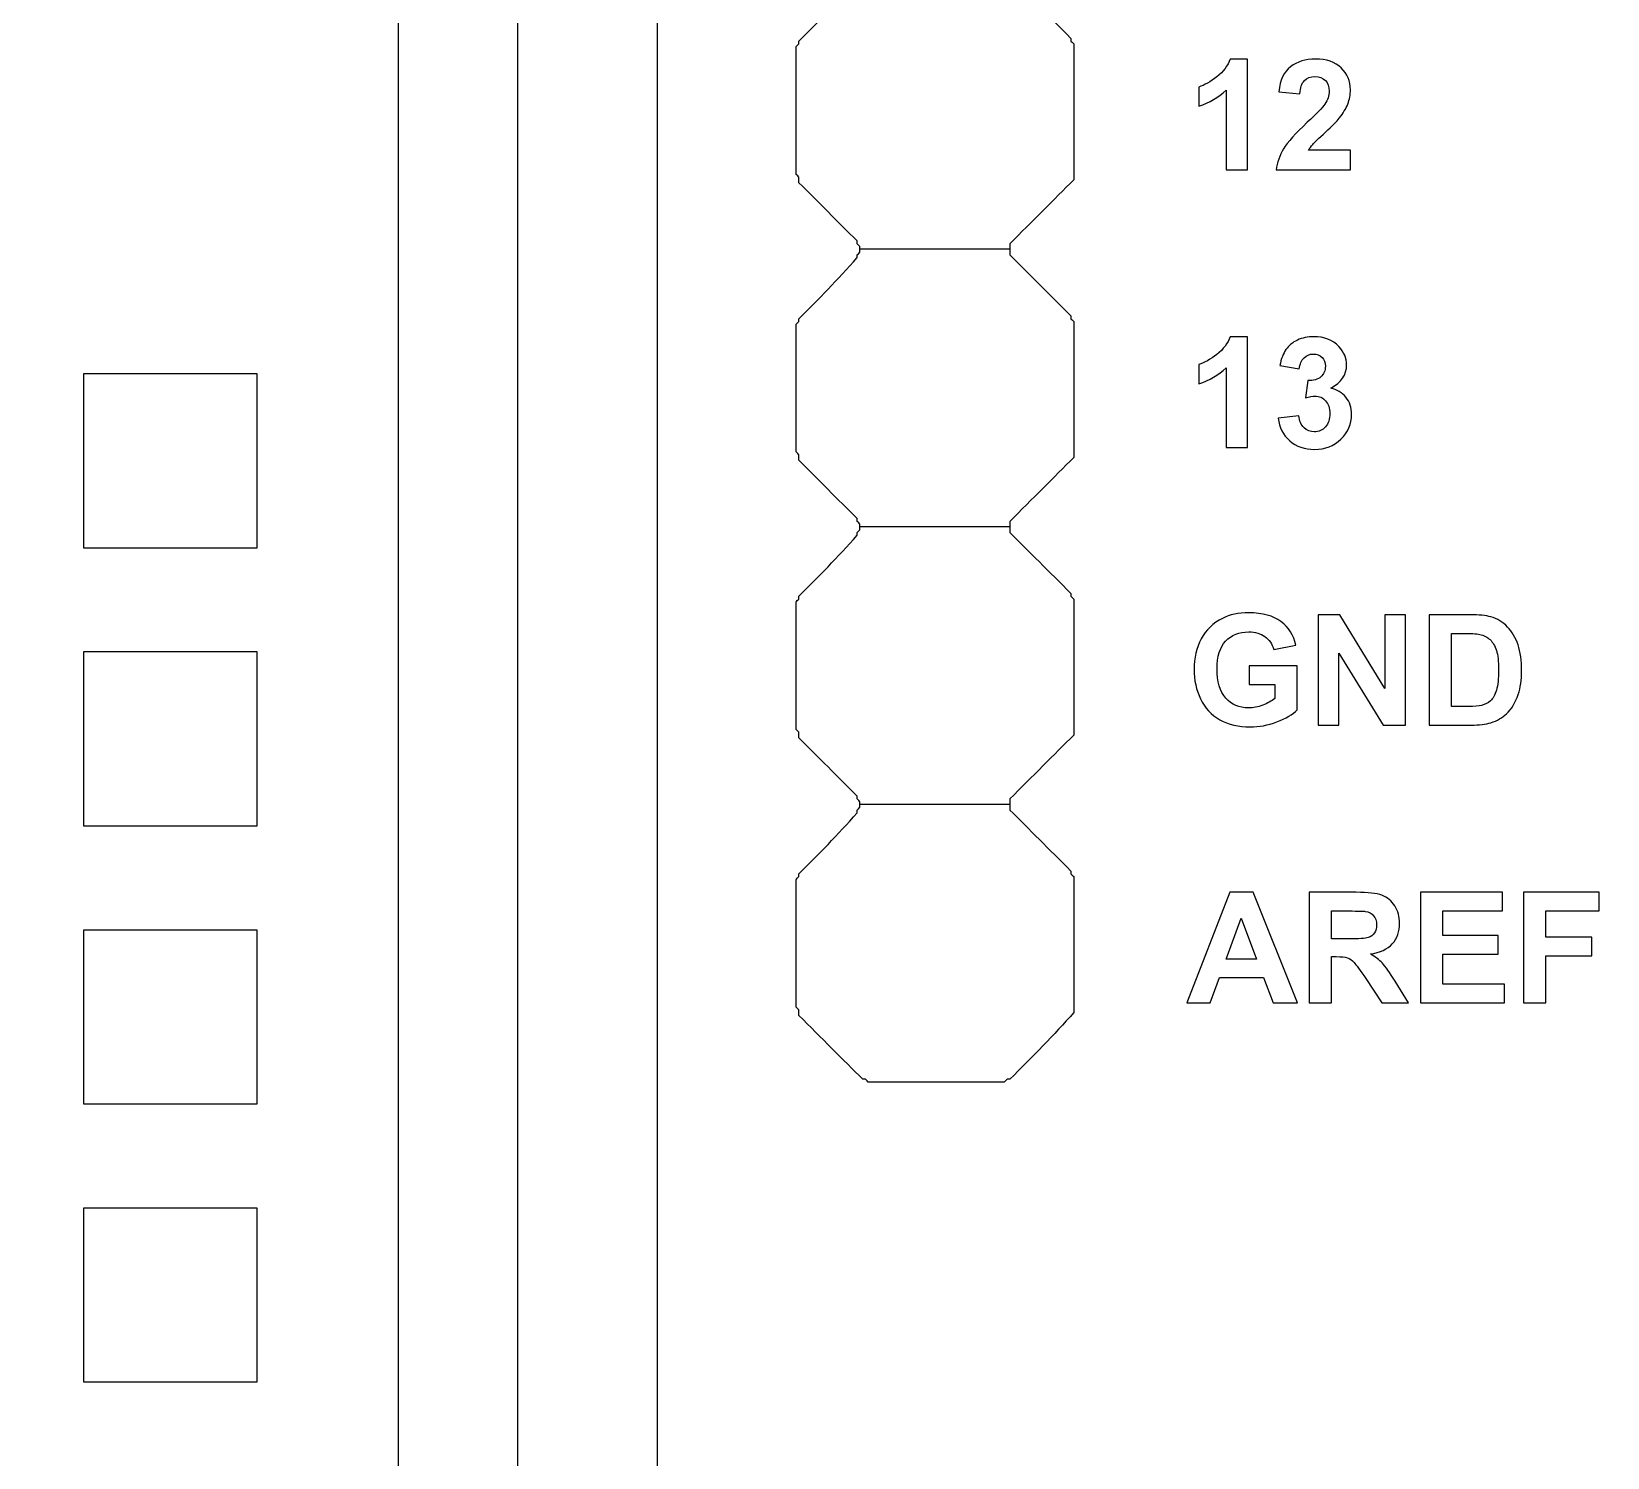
# Model space of a CAD drawing. Extents: x -1020 to 856, y -646 to 1108.
# Drawn here: x 389.91 to 404.3, y 700.93 to 713.96 of the extents above; entities that cross this region are included whole.
import ezdxf

# ---------------------------------------------------------------- set-up
doc = ezdxf.new("R2010")
doc.units = 0
doc.header["$MEASUREMENT"] = 0
doc.layers.add('LAYER_1', color=7, linetype='CONTINUOUS')

msp = doc.modelspace()

# ---------------------------------------------------------------- linework, layer by layer
at = {"layer": 'LAYER_1', "color": 250}
for points, knots in [([(581.5, 670), (581.5, 670), (581.5, 793), (581.5, 793), (581.5, 793), (581.5, 795.761), (579.261, 798), (576.5, 798), (576.5, 798), (576.5, 798), (333.5, 798), (333.5, 798), (333.5, 798), (330.739, 798), (328.5, 795.761), (328.5, 793), (328.5, 793), (328.5, 793), (328.5, 670), (328.5, 670), (328.5, 670), (328.5, 667.239), (330.739, 665), (333.5, 665), (333.5, 665), (333.5, 665), (576.5, 665), (576.5, 665), (576.5, 665), (579.261, 665), (581.5, 667.239), (581.5, 670)], [0, 0, 0, 0, 0.125, 0.125, 0.125, 0.125, 0.25, 0.25, 0.25, 0.25, 0.375, 0.375, 0.375, 0.375, 0.5, 0.5, 0.5, 0.5, 0.625, 0.625, 0.625, 0.625, 0.75, 0.75, 0.75, 0.75, 0.875, 0.875, 0.875, 0.875, 1, 1, 1, 1]), ([(385.4614, 762.11), (385.4614, 762.11), (394.3514, 762.11), (394.3514, 762.11), (394.3514, 762.11), (394.3514, 762.11), (394.3514, 678.29), (394.3514, 678.29), (394.3514, 678.29), (394.3514, 678.29), (385.4614, 678.29), (385.4614, 678.29), (385.4614, 678.29), (385.4614, 678.29), (385.4614, 762.11), (385.4614, 762.11)], [0, 0, 0, 0, 0.25, 0.25, 0.25, 0.25, 0.5, 0.5, 0.5, 0.5, 0.75, 0.75, 0.75, 0.75, 1, 1, 1, 1]), ([(397.4759, 711.9682), (397.4759, 711.9682), (397.4759, 711.9682), (397.4759, 711.9936), (397.4759, 711.9936), (397.4759, 711.9936), (397.4759, 711.9936), (397.4506, 712.0189), (397.4506, 712.0189), (397.4506, 712.0189), (397.4506, 712.0189), (397.4506, 712.0443), (397.4506, 712.0443), (397.2731, 712.2218), (397.0956, 712.3993), (396.9181, 712.5768), (396.9181, 712.5768), (396.9181, 712.5768), (396.9181, 712.6022), (396.9181, 712.6275), (396.9181, 712.6275), (396.9181, 712.6275), (396.9181, 712.6275), (396.8927, 712.6529), (396.8927, 712.6529), (396.8927, 713.0332), (396.8927, 713.4136), (396.8927, 713.8193), (396.8927, 713.8193), (396.8927, 713.8193), (396.8927, 713.8193), (396.9181, 713.8447), (396.9181, 713.8447), (396.9181, 713.8447), (396.9181, 713.8447), (396.9181, 713.87), (396.9181, 713.87), (397.0956, 714.0475), (397.2731, 714.225), (397.4506, 714.4279), (397.4506, 714.4279), (397.4506, 714.4279), (397.4506, 714.4279), (397.4506, 714.4532), (397.4506, 714.4532), (397.4506, 714.4532), (397.4506, 714.4532), (397.4759, 714.4786), (397.4759, 714.4786), (397.4759, 714.4786), (397.4759, 714.4786), (397.4759, 714.504)], [0, 0, 0, 0, 0.0769231, 0.0769231, 0.0769231, 0.0769231, 0.1538462, 0.1538462, 0.1538462, 0.1538462, 0.2307692, 0.2307692, 0.2307692, 0.2307692, 0.3076923, 0.3076923, 0.3076923, 0.3076923, 0.3846154, 0.3846154, 0.3846154, 0.3846154, 0.4615385, 0.4615385, 0.4615385, 0.4615385, 0.5384615, 0.5384615, 0.5384615, 0.5384615, 0.6153846, 0.6153846, 0.6153846, 0.6153846, 0.6923077, 0.6923077, 0.6923077, 0.6923077, 0.7692308, 0.7692308, 0.7692308, 0.7692308, 0.8461538, 0.8461538, 0.8461538, 0.8461538, 0.9230769, 0.9230769, 0.9230769, 0.9230769, 1, 1, 1, 1]), ([(398.8452, 714.504), (398.8452, 714.504), (398.8452, 714.4786), (398.8452, 714.4532), (398.8452, 714.4532), (399.0227, 714.2757), (399.2002, 714.0982), (399.4031, 713.8954), (399.4031, 713.8954), (399.4031, 713.8954), (399.4031, 713.8954), (399.4031, 713.87), (399.4031, 713.87), (399.4031, 713.87), (399.4031, 713.87), (399.4284, 713.8447), (399.4284, 713.8447), (399.4284, 713.439), (399.4284, 713.0332), (399.4284, 712.6022), (399.4284, 712.6022), (399.2509, 712.4247), (399.0481, 712.2218), (398.8452, 712.0189), (398.8452, 712.0189), (398.8452, 712.0189), (398.8452, 711.9936), (398.8452, 711.9682)], [0, 0, 0, 0, 0.1428571, 0.1428571, 0.1428571, 0.1428571, 0.2857143, 0.2857143, 0.2857143, 0.2857143, 0.4285714, 0.4285714, 0.4285714, 0.4285714, 0.5714286, 0.5714286, 0.5714286, 0.5714286, 0.7142857, 0.7142857, 0.7142857, 0.7142857, 0.8571429, 0.8571429, 0.8571429, 0.8571429, 1, 1, 1, 1]), ([(401.0146, 712.6934), (401.0146, 712.6934), (400.8214, 712.6934), (400.8214, 712.6934), (400.8214, 712.6934), (400.8214, 712.6934), (400.8214, 713.4218), (400.8214, 713.4218), (400.8214, 713.4218), (400.7508, 713.3556), (400.6677, 713.3068), (400.5719, 713.2753), (400.5719, 713.2753), (400.5719, 713.2753), (400.5719, 713.4507), (400.5719, 713.4507), (400.5719, 713.4507), (400.6221, 713.4671), (400.677, 713.4984), (400.7362, 713.5444), (400.7362, 713.5444), (400.7954, 713.5906), (400.836, 713.6443), (400.8578, 713.7058), (400.8578, 713.7058), (400.8578, 713.7058), (401.0146, 713.7058), (401.0146, 713.7058), (401.0146, 713.7058), (401.0146, 713.7058), (401.0146, 712.6934), (401.0146, 712.6934)], [0, 0, 0, 0, 0.125, 0.125, 0.125, 0.125, 0.25, 0.25, 0.25, 0.25, 0.375, 0.375, 0.375, 0.375, 0.5, 0.5, 0.5, 0.5, 0.625, 0.625, 0.625, 0.625, 0.75, 0.75, 0.75, 0.75, 0.875, 0.875, 0.875, 0.875, 1, 1, 1, 1]), ([(401.9562, 712.8729), (401.9562, 712.8729), (401.9562, 712.6934), (401.9562, 712.6934), (401.9562, 712.6934), (401.9562, 712.6934), (401.2787, 712.6934), (401.2787, 712.6934), (401.2787, 712.6934), (401.2863, 712.7612), (401.3082, 712.8256), (401.3449, 712.8864), (401.3449, 712.8864), (401.3816, 712.9471), (401.4541, 713.0277), (401.5621, 713.1281), (401.5621, 713.1281), (401.6494, 713.2091), (401.7027, 713.2643), (401.7225, 713.2932), (401.7225, 713.2932), (401.7489, 713.3331), (401.7624, 713.3725), (401.7624, 713.4115), (401.7624, 713.4115), (401.7624, 713.4544), (401.7509, 713.4875), (401.7276, 713.5108), (401.7276, 713.5108), (401.7044, 713.5341), (401.6725, 713.5455), (401.6316, 713.5455), (401.6316, 713.5455), (401.5912, 713.5455), (401.5593, 713.5333), (401.5354, 713.5091), (401.5354, 713.5091), (401.5117, 713.4848), (401.4978, 713.4444), (401.4941, 713.388), (401.4941, 713.388), (401.4941, 713.388), (401.3015, 713.4073), (401.3015, 713.4073), (401.3015, 713.4073), (401.3131, 713.5136), (401.3489, 713.5899), (401.4095, 713.6363), (401.4095, 713.6363), (401.4701, 713.6826), (401.5457, 713.7058), (401.6365, 713.7058), (401.6365, 713.7058), (401.736, 713.7058), (401.8142, 713.6789), (401.8711, 713.6254), (401.8711, 713.6254), (401.9279, 713.5716), (401.9562, 713.5049), (401.9562, 713.4251), (401.9562, 713.4251), (401.9562, 713.3798), (401.9481, 713.3366), (401.9319, 713.2955), (401.9319, 713.2955), (401.9157, 713.2545), (401.8898, 713.2115), (401.8546, 713.1667), (401.8546, 713.1667), (401.8311, 713.1368), (401.7889, 713.0939), (401.7281, 713.038), (401.7281, 713.038), (401.667, 712.9821), (401.6283, 712.9448), (401.6121, 712.9265), (401.6121, 712.9265), (401.5959, 712.9082), (401.5825, 712.8904), (401.5725, 712.8729), (401.5725, 712.8729), (401.5725, 712.8729), (401.9562, 712.8729), (401.9562, 712.8729)], [0, 0, 0, 0, 0.047619, 0.047619, 0.047619, 0.047619, 0.0952381, 0.0952381, 0.0952381, 0.0952381, 0.1428571, 0.1428571, 0.1428571, 0.1428571, 0.1904762, 0.1904762, 0.1904762, 0.1904762, 0.2380952, 0.2380952, 0.2380952, 0.2380952, 0.2857143, 0.2857143, 0.2857143, 0.2857143, 0.3333333, 0.3333333, 0.3333333, 0.3333333, 0.3809524, 0.3809524, 0.3809524, 0.3809524, 0.4285714, 0.4285714, 0.4285714, 0.4285714, 0.4761905, 0.4761905, 0.4761905, 0.4761905, 0.5238095, 0.5238095, 0.5238095, 0.5238095, 0.5714286, 0.5714286, 0.5714286, 0.5714286, 0.6190476, 0.6190476, 0.6190476, 0.6190476, 0.6666667, 0.6666667, 0.6666667, 0.6666667, 0.7142857, 0.7142857, 0.7142857, 0.7142857, 0.7619048, 0.7619048, 0.7619048, 0.7619048, 0.8095238, 0.8095238, 0.8095238, 0.8095238, 0.8571429, 0.8571429, 0.8571429, 0.8571429, 0.9047619, 0.9047619, 0.9047619, 0.9047619, 0.952381, 0.952381, 0.952381, 0.952381, 1, 1, 1, 1]), ([(397.4759, 709.4325), (397.4759, 709.4325), (397.4759, 709.4325), (397.4759, 709.4579), (397.4759, 709.4579), (397.4759, 709.4579), (397.4759, 709.4579), (397.4506, 709.4832), (397.4506, 709.4832), (397.4506, 709.4832), (397.4506, 709.4832), (397.4506, 709.5086), (397.4506, 709.5086), (397.2731, 709.6861), (397.0956, 709.8636), (396.9181, 710.0411), (396.9181, 710.0411), (396.9181, 710.0411), (396.9181, 710.0664), (396.9181, 710.0918), (396.9181, 710.0918), (396.9181, 710.0918), (396.9181, 710.0918), (396.8927, 710.1172), (396.8927, 710.1172), (396.8927, 710.4975), (396.8927, 710.8779), (396.8927, 711.2836), (396.8927, 711.2836), (396.8927, 711.2836), (396.8927, 711.2836), (396.9181, 711.3089), (396.9181, 711.3089), (396.9181, 711.3089), (396.9181, 711.3089), (396.9181, 711.3343), (396.9181, 711.3343), (397.0956, 711.5118), (397.2731, 711.6893), (397.4506, 711.8922), (397.4506, 711.8922), (397.4506, 711.8922), (397.4506, 711.8922), (397.4506, 711.9175), (397.4506, 711.9175), (397.4506, 711.9175), (397.4506, 711.9175), (397.4759, 711.9429), (397.4759, 711.9429), (397.4759, 711.9429), (397.4759, 711.9429), (397.4759, 711.9682)], [0, 0, 0, 0, 0.0769231, 0.0769231, 0.0769231, 0.0769231, 0.1538462, 0.1538462, 0.1538462, 0.1538462, 0.2307692, 0.2307692, 0.2307692, 0.2307692, 0.3076923, 0.3076923, 0.3076923, 0.3076923, 0.3846154, 0.3846154, 0.3846154, 0.3846154, 0.4615385, 0.4615385, 0.4615385, 0.4615385, 0.5384615, 0.5384615, 0.5384615, 0.5384615, 0.6153846, 0.6153846, 0.6153846, 0.6153846, 0.6923077, 0.6923077, 0.6923077, 0.6923077, 0.7692308, 0.7692308, 0.7692308, 0.7692308, 0.8461538, 0.8461538, 0.8461538, 0.8461538, 0.9230769, 0.9230769, 0.9230769, 0.9230769, 1, 1, 1, 1]), ([(398.8452, 711.9682), (398.8452, 711.9682), (398.8452, 711.9429), (398.8452, 711.9175), (398.8452, 711.9175), (399.0227, 711.74), (399.2002, 711.5625), (399.4031, 711.3597), (399.4031, 711.3597), (399.4031, 711.3597), (399.4031, 711.3597), (399.4031, 711.3343), (399.4031, 711.3343), (399.4031, 711.3343), (399.4031, 711.3343), (399.4284, 711.3089), (399.4284, 711.3089), (399.4284, 710.9032), (399.4284, 710.4975), (399.4284, 710.0664), (399.4284, 710.0664), (399.2509, 709.8889), (399.0481, 709.6861), (398.8452, 709.4832), (398.8452, 709.4832), (398.8452, 709.4832), (398.8452, 709.4579), (398.8452, 709.4325)], [0, 0, 0, 0, 0.1428571, 0.1428571, 0.1428571, 0.1428571, 0.2857143, 0.2857143, 0.2857143, 0.2857143, 0.4285714, 0.4285714, 0.4285714, 0.4285714, 0.5714286, 0.5714286, 0.5714286, 0.5714286, 0.7142857, 0.7142857, 0.7142857, 0.7142857, 0.8571429, 0.8571429, 0.8571429, 0.8571429, 1, 1, 1, 1]), ([(401.0146, 710.1577), (401.0146, 710.1577), (400.8214, 710.1577), (400.8214, 710.1577), (400.8214, 710.1577), (400.8214, 710.1577), (400.8214, 710.8861), (400.8214, 710.8861), (400.8214, 710.8861), (400.7508, 710.8199), (400.6677, 710.7711), (400.5719, 710.7396), (400.5719, 710.7396), (400.5719, 710.7396), (400.5719, 710.915), (400.5719, 710.915), (400.5719, 710.915), (400.6221, 710.9314), (400.677, 710.9627), (400.7362, 711.0087), (400.7362, 711.0087), (400.7954, 711.0549), (400.836, 711.1086), (400.8578, 711.1701), (400.8578, 711.1701), (400.8578, 711.1701), (401.0146, 711.1701), (401.0146, 711.1701), (401.0146, 711.1701), (401.0146, 711.1701), (401.0146, 710.1577), (401.0146, 710.1577)], [0, 0, 0, 0, 0.125, 0.125, 0.125, 0.125, 0.25, 0.25, 0.25, 0.25, 0.375, 0.375, 0.375, 0.375, 0.5, 0.5, 0.5, 0.5, 0.625, 0.625, 0.625, 0.625, 0.75, 0.75, 0.75, 0.75, 0.875, 0.875, 0.875, 0.875, 1, 1, 1, 1]), ([(401.2969, 710.4253), (401.2969, 710.4253), (401.4837, 710.4478), (401.4837, 710.4478), (401.4837, 710.4478), (401.4898, 710.4002), (401.5057, 710.3638), (401.5321, 710.3387), (401.5321, 710.3387), (401.5581, 710.3134), (401.5898, 710.3007), (401.6269, 710.3007), (401.6269, 710.3007), (401.6668, 710.3007), (401.7004, 710.3159), (401.7276, 710.3462), (401.7276, 710.3462), (401.7549, 710.3765), (401.7685, 710.4171), (401.7685, 710.4685), (401.7685, 710.4685), (401.7685, 710.5171), (401.7556, 710.5556), (401.7293, 710.584), (401.7293, 710.584), (401.7032, 710.6126), (401.6712, 710.6268), (401.6337, 710.6268), (401.6337, 710.6268), (401.609, 710.6268), (401.5795, 710.622), (401.545, 710.6124), (401.545, 710.6124), (401.545, 710.6124), (401.5663, 710.7697), (401.5663, 710.7697), (401.5663, 710.7697), (401.6187, 710.7685), (401.6586, 710.7798), (401.6861, 710.8037), (401.6861, 710.8037), (401.7135, 710.8279), (401.7274, 710.8598), (401.7274, 710.8998), (401.7274, 710.8998), (401.7274, 710.9338), (401.7173, 710.9607), (401.6971, 710.9809), (401.6971, 710.9809), (401.6769, 711.0011), (401.6499, 711.0113), (401.6166, 711.0113), (401.6166, 711.0113), (401.5835, 711.0113), (401.5553, 710.9997), (401.5321, 710.9767), (401.5321, 710.9767), (401.5086, 710.954), (401.4943, 710.9204), (401.4893, 710.8765), (401.4893, 710.8765), (401.4893, 710.8765), (401.3111, 710.9065), (401.3111, 710.9065), (401.3111, 710.9065), (401.3236, 710.9676), (401.3422, 711.0164), (401.3673, 711.0528), (401.3673, 711.0528), (401.3922, 711.0892), (401.4271, 711.1178), (401.4717, 711.1387), (401.4717, 711.1387), (401.5166, 711.1596), (401.5666, 711.1701), (401.622, 711.1701), (401.622, 711.1701), (401.7171, 711.1701), (401.7931, 711.1399), (401.8504, 711.0793), (401.8504, 711.0793), (401.8975, 711.0298), (401.9213, 710.9739), (401.9213, 710.9114), (401.9213, 710.9114), (401.9213, 710.823), (401.8729, 710.7523), (401.7762, 710.6997), (401.7762, 710.6997), (401.834, 710.6873), (401.88, 710.6596), (401.9147, 710.6164), (401.9147, 710.6164), (401.9492, 710.5735), (401.9666, 710.5213), (401.9666, 710.4603), (401.9666, 710.4603), (401.9666, 710.3718), (401.9342, 710.2965), (401.8697, 710.234), (401.8697, 710.234), (401.8051, 710.1718), (401.7245, 710.1406), (401.6283, 710.1406), (401.6283, 710.1406), (401.537, 710.1406), (401.4614, 710.1668), (401.4013, 710.2192), (401.4013, 710.2192), (401.3413, 710.2718), (401.3065, 710.3403), (401.2969, 710.4253)], [0, 0, 0, 0, 0.0357143, 0.0357143, 0.0357143, 0.0357143, 0.0714286, 0.0714286, 0.0714286, 0.0714286, 0.1071429, 0.1071429, 0.1071429, 0.1071429, 0.1428571, 0.1428571, 0.1428571, 0.1428571, 0.1785714, 0.1785714, 0.1785714, 0.1785714, 0.2142857, 0.2142857, 0.2142857, 0.2142857, 0.25, 0.25, 0.25, 0.25, 0.2857143, 0.2857143, 0.2857143, 0.2857143, 0.3214286, 0.3214286, 0.3214286, 0.3214286, 0.3571429, 0.3571429, 0.3571429, 0.3571429, 0.3928571, 0.3928571, 0.3928571, 0.3928571, 0.4285714, 0.4285714, 0.4285714, 0.4285714, 0.4642857, 0.4642857, 0.4642857, 0.4642857, 0.5, 0.5, 0.5, 0.5, 0.5357143, 0.5357143, 0.5357143, 0.5357143, 0.5714286, 0.5714286, 0.5714286, 0.5714286, 0.6071429, 0.6071429, 0.6071429, 0.6071429, 0.6428571, 0.6428571, 0.6428571, 0.6428571, 0.6785714, 0.6785714, 0.6785714, 0.6785714, 0.7142857, 0.7142857, 0.7142857, 0.7142857, 0.75, 0.75, 0.75, 0.75, 0.7857143, 0.7857143, 0.7857143, 0.7857143, 0.8214286, 0.8214286, 0.8214286, 0.8214286, 0.8571429, 0.8571429, 0.8571429, 0.8571429, 0.8928571, 0.8928571, 0.8928571, 0.8928571, 0.9285714, 0.9285714, 0.9285714, 0.9285714, 0.9642857, 0.9642857, 0.9642857, 0.9642857, 1, 1, 1, 1]), ([(390.3827, 710.8297), (390.3827, 710.8297), (391.9702, 710.8297), (391.9702, 710.8297), (391.9702, 710.8297), (391.9702, 710.8297), (391.9702, 709.2422), (391.9702, 709.2422), (391.9702, 709.2422), (391.9702, 709.2422), (390.3827, 709.2422), (390.3827, 709.2422), (390.3827, 709.2422), (390.3827, 709.2422), (390.3827, 710.8297), (390.3827, 710.8297)], [0, 0, 0, 0, 0.25, 0.25, 0.25, 0.25, 0.5, 0.5, 0.5, 0.5, 0.75, 0.75, 0.75, 0.75, 1, 1, 1, 1]), ([(397.4759, 706.8968), (397.4759, 706.8968), (397.4759, 706.8968), (397.4759, 706.9221), (397.4759, 706.9221), (397.4759, 706.9221), (397.4759, 706.9221), (397.4506, 706.9475), (397.4506, 706.9475), (397.4506, 706.9475), (397.4506, 706.9475), (397.4506, 706.9728), (397.4506, 706.9728), (397.2731, 707.1504), (397.0956, 707.3279), (396.9181, 707.5054), (396.9181, 707.5054), (396.9181, 707.5054), (396.9181, 707.5307), (396.9181, 707.5561), (396.9181, 707.5561), (396.9181, 707.5561), (396.9181, 707.5561), (396.8927, 707.5814), (396.8927, 707.5814), (396.8927, 707.9618), (396.8927, 708.3421), (396.8927, 708.7479), (396.8927, 708.7479), (396.8927, 708.7479), (396.8927, 708.7479), (396.9181, 708.7732), (396.9181, 708.7732), (396.9181, 708.7732), (396.9181, 708.7732), (396.9181, 708.7986), (396.9181, 708.7986), (397.0956, 708.9761), (397.2731, 709.1536), (397.4506, 709.3564), (397.4506, 709.3564), (397.4506, 709.3564), (397.4506, 709.3564), (397.4506, 709.3818), (397.4506, 709.3818), (397.4506, 709.3818), (397.4506, 709.3818), (397.4759, 709.4071), (397.4759, 709.4071), (397.4759, 709.4071), (397.4759, 709.4071), (397.4759, 709.4325)], [0, 0, 0, 0, 0.0769231, 0.0769231, 0.0769231, 0.0769231, 0.1538462, 0.1538462, 0.1538462, 0.1538462, 0.2307692, 0.2307692, 0.2307692, 0.2307692, 0.3076923, 0.3076923, 0.3076923, 0.3076923, 0.3846154, 0.3846154, 0.3846154, 0.3846154, 0.4615385, 0.4615385, 0.4615385, 0.4615385, 0.5384615, 0.5384615, 0.5384615, 0.5384615, 0.6153846, 0.6153846, 0.6153846, 0.6153846, 0.6923077, 0.6923077, 0.6923077, 0.6923077, 0.7692308, 0.7692308, 0.7692308, 0.7692308, 0.8461538, 0.8461538, 0.8461538, 0.8461538, 0.9230769, 0.9230769, 0.9230769, 0.9230769, 1, 1, 1, 1]), ([(398.8452, 709.4325), (398.8452, 709.4325), (398.8452, 709.4071), (398.8452, 709.3818), (398.8452, 709.3818), (399.0227, 709.2043), (399.2002, 709.0268), (399.4031, 708.8239), (399.4031, 708.8239), (399.4031, 708.8239), (399.4031, 708.8239), (399.4031, 708.7986), (399.4031, 708.7986), (399.4031, 708.7986), (399.4031, 708.7986), (399.4284, 708.7732), (399.4284, 708.7732), (399.4284, 708.3675), (399.4284, 707.9618), (399.4284, 707.5307), (399.4284, 707.5307), (399.2509, 707.3532), (399.0481, 707.1504), (398.8452, 706.9475), (398.8452, 706.9475), (398.8452, 706.9475), (398.8452, 706.9221), (398.8452, 706.8968)], [0, 0, 0, 0, 0.1428571, 0.1428571, 0.1428571, 0.1428571, 0.2857143, 0.2857143, 0.2857143, 0.2857143, 0.4285714, 0.4285714, 0.4285714, 0.4285714, 0.5714286, 0.5714286, 0.5714286, 0.5714286, 0.7142857, 0.7142857, 0.7142857, 0.7142857, 0.8571429, 0.8571429, 0.8571429, 0.8571429, 1, 1, 1, 1]), ([(401.032, 707.9926), (401.032, 707.9926), (401.032, 708.1625), (401.032, 708.1625), (401.032, 708.1625), (401.032, 708.1625), (401.4708, 708.1625), (401.4708, 708.1625), (401.4708, 708.1625), (401.4708, 708.1625), (401.4708, 707.7609), (401.4708, 707.7609), (401.4708, 707.7609), (401.428, 707.7196), (401.3663, 707.6832), (401.2853, 707.6517), (401.2853, 707.6517), (401.2043, 707.6205), (401.1224, 707.6048), (401.0395, 707.6048), (401.0395, 707.6048), (400.9341, 707.6048), (400.8421, 707.6268), (400.7637, 707.671), (400.7637, 707.671), (400.6853, 707.7154), (400.6264, 707.7785), (400.587, 707.8609), (400.587, 707.8609), (400.5475, 707.9433), (400.5277, 708.0327), (400.5277, 708.1294), (400.5277, 708.1294), (400.5277, 708.2343), (400.5499, 708.3278), (400.5937, 708.4095), (400.5937, 708.4095), (400.6379, 708.4909), (400.7022, 708.5536), (400.7872, 708.597), (400.7872, 708.597), (400.8517, 708.6306), (400.9322, 708.6472), (401.0285, 708.6472), (401.0285, 708.6472), (401.1536, 708.6472), (401.2515, 708.621), (401.3217, 708.5686), (401.3217, 708.5686), (401.3921, 708.516), (401.4374, 708.4435), (401.4576, 708.3507), (401.4576, 708.3507), (401.4576, 708.3507), (401.2554, 708.313), (401.2554, 708.313), (401.2554, 708.313), (401.2412, 708.3625), (401.2144, 708.4017), (401.1752, 708.4304), (401.1752, 708.4304), (401.136, 708.459), (401.0872, 708.4733), (401.0285, 708.4733), (401.0285, 708.4733), (400.9395, 708.4733), (400.8689, 708.4451), (400.8163, 708.3888), (400.8163, 708.3888), (400.7637, 708.3322), (400.7376, 708.2487), (400.7376, 708.1376), (400.7376, 708.1376), (400.7376, 708.0182), (400.7642, 707.9282), (400.8174, 707.8684), (400.8174, 707.8684), (400.8705, 707.8085), (400.9402, 707.7787), (401.0264, 707.7787), (401.0264, 707.7787), (401.0691, 707.7787), (401.1118, 707.7872), (401.1548, 707.8038), (401.1548, 707.8038), (401.1975, 707.8205), (401.2343, 707.8409), (401.2651, 707.8646), (401.2651, 707.8646), (401.2651, 707.8646), (401.2651, 707.9926), (401.2651, 707.9926), (401.2651, 707.9926), (401.2651, 707.9926), (401.032, 707.9926), (401.032, 707.9926)], [0, 0, 0, 0, 0.0416667, 0.0416667, 0.0416667, 0.0416667, 0.0833333, 0.0833333, 0.0833333, 0.0833333, 0.125, 0.125, 0.125, 0.125, 0.1666667, 0.1666667, 0.1666667, 0.1666667, 0.2083333, 0.2083333, 0.2083333, 0.2083333, 0.25, 0.25, 0.25, 0.25, 0.2916667, 0.2916667, 0.2916667, 0.2916667, 0.3333333, 0.3333333, 0.3333333, 0.3333333, 0.375, 0.375, 0.375, 0.375, 0.4166667, 0.4166667, 0.4166667, 0.4166667, 0.4583333, 0.4583333, 0.4583333, 0.4583333, 0.5, 0.5, 0.5, 0.5, 0.5416667, 0.5416667, 0.5416667, 0.5416667, 0.5833333, 0.5833333, 0.5833333, 0.5833333, 0.625, 0.625, 0.625, 0.625, 0.6666667, 0.6666667, 0.6666667, 0.6666667, 0.7083333, 0.7083333, 0.7083333, 0.7083333, 0.75, 0.75, 0.75, 0.75, 0.7916667, 0.7916667, 0.7916667, 0.7916667, 0.8333333, 0.8333333, 0.8333333, 0.8333333, 0.875, 0.875, 0.875, 0.875, 0.9166667, 0.9166667, 0.9166667, 0.9166667, 0.9583333, 0.9583333, 0.9583333, 0.9583333, 1, 1, 1, 1]), ([(401.6603, 707.6219), (401.6603, 707.6219), (401.6603, 708.6301), (401.6603, 708.6301), (401.6603, 708.6301), (401.6603, 708.6301), (401.8585, 708.6301), (401.8585, 708.6301), (401.8585, 708.6301), (401.8585, 708.6301), (402.2712, 707.9569), (402.2712, 707.9569), (402.2712, 707.9569), (402.2712, 707.9569), (402.2712, 708.6301), (402.2712, 708.6301), (402.2712, 708.6301), (402.2712, 708.6301), (402.4604, 708.6301), (402.4604, 708.6301), (402.4604, 708.6301), (402.4604, 708.6301), (402.4604, 707.6219), (402.4604, 707.6219), (402.4604, 707.6219), (402.4604, 707.6219), (402.2559, 707.6219), (402.2559, 707.6219), (402.2559, 707.6219), (402.2559, 707.6219), (401.8496, 708.2794), (401.8496, 708.2794), (401.8496, 708.2794), (401.8496, 708.2794), (401.8496, 707.6219), (401.8496, 707.6219), (401.8496, 707.6219), (401.8496, 707.6219), (401.6603, 707.6219), (401.6603, 707.6219)], [0, 0, 0, 0, 0.1, 0.1, 0.1, 0.1, 0.2, 0.2, 0.2, 0.2, 0.3, 0.3, 0.3, 0.3, 0.4, 0.4, 0.4, 0.4, 0.5, 0.5, 0.5, 0.5, 0.6, 0.6, 0.6, 0.6, 0.7, 0.7, 0.7, 0.7, 0.8, 0.8, 0.8, 0.8, 0.9, 0.9, 0.9, 0.9, 1, 1, 1, 1]), ([(402.675, 708.6301), (402.675, 708.6301), (403.0471, 708.6301), (403.0471, 708.6301), (403.0471, 708.6301), (403.1309, 708.6301), (403.1947, 708.6238), (403.2388, 708.6108), (403.2388, 708.6108), (403.298, 708.5935), (403.3487, 708.5625), (403.3907, 708.5179), (403.3907, 708.5179), (403.433, 708.4735), (403.4651, 708.4191), (403.4872, 708.3547), (403.4872, 708.3547), (403.5091, 708.2902), (403.52, 708.2109), (403.52, 708.1163), (403.52, 708.1163), (403.52, 708.0334), (403.5098, 707.9618), (403.4891, 707.9017), (403.4891, 707.9017), (403.464, 707.8285), (403.428, 707.7691), (403.3811, 707.7238), (403.3811, 707.7238), (403.3459, 707.6892), (403.2983, 707.6625), (403.2381, 707.6432), (403.2381, 707.6432), (403.1933, 707.629), (403.1332, 707.6219), (403.0578, 707.6219), (403.0578, 707.6219), (403.0578, 707.6219), (402.675, 707.6219), (402.675, 707.6219), (402.675, 707.6219), (402.675, 707.6219), (402.675, 708.6301), (402.675, 708.6301)], [0, 0, 0, 0, 0.0909091, 0.0909091, 0.0909091, 0.0909091, 0.1818182, 0.1818182, 0.1818182, 0.1818182, 0.2727273, 0.2727273, 0.2727273, 0.2727273, 0.3636364, 0.3636364, 0.3636364, 0.3636364, 0.4545455, 0.4545455, 0.4545455, 0.4545455, 0.5454545, 0.5454545, 0.5454545, 0.5454545, 0.6363636, 0.6363636, 0.6363636, 0.6363636, 0.7272727, 0.7272727, 0.7272727, 0.7272727, 0.8181818, 0.8181818, 0.8181818, 0.8181818, 0.9090909, 0.9090909, 0.9090909, 0.9090909, 1, 1, 1, 1]), ([(402.8785, 708.4595), (402.8785, 708.4595), (402.8785, 707.7918), (402.8785, 707.7918), (402.8785, 707.7918), (402.8785, 707.7918), (403.0304, 707.7918), (403.0304, 707.7918), (403.0304, 707.7918), (403.0872, 707.7918), (403.1282, 707.7949), (403.1537, 707.8014), (403.1537, 707.8014), (403.1865, 707.8097), (403.2139, 707.8236), (403.2358, 707.8433), (403.2358, 707.8433), (403.2576, 707.863), (403.2752, 707.8956), (403.289, 707.9407), (403.289, 707.9407), (403.3027, 707.9857), (403.3097, 708.0475), (403.3097, 708.1254), (403.3097, 708.1254), (403.3097, 708.2034), (403.3027, 708.263), (403.289, 708.3047), (403.289, 708.3047), (403.2752, 708.3465), (403.2559, 708.3792), (403.2313, 708.4024), (403.2313, 708.4024), (403.2064, 708.4259), (403.175, 708.4416), (403.137, 708.4498), (403.137, 708.4498), (403.1086, 708.4564), (403.0529, 708.4595), (402.9698, 708.4595), (402.9698, 708.4595), (402.9698, 708.4595), (402.8785, 708.4595), (402.8785, 708.4595)], [0, 0, 0, 0, 0.0909091, 0.0909091, 0.0909091, 0.0909091, 0.1818182, 0.1818182, 0.1818182, 0.1818182, 0.2727273, 0.2727273, 0.2727273, 0.2727273, 0.3636364, 0.3636364, 0.3636364, 0.3636364, 0.4545455, 0.4545455, 0.4545455, 0.4545455, 0.5454545, 0.5454545, 0.5454545, 0.5454545, 0.6363636, 0.6363636, 0.6363636, 0.6363636, 0.7272727, 0.7272727, 0.7272727, 0.7272727, 0.8181818, 0.8181818, 0.8181818, 0.8181818, 0.9090909, 0.9090909, 0.9090909, 0.9090909, 1, 1, 1, 1]), ([(390.3827, 708.2897), (390.3827, 708.2897), (391.9702, 708.2897), (391.9702, 708.2897), (391.9702, 708.2897), (391.9702, 708.2897), (391.9702, 706.7022), (391.9702, 706.7022), (391.9702, 706.7022), (391.9702, 706.7022), (390.3827, 706.7022), (390.3827, 706.7022), (390.3827, 706.7022), (390.3827, 706.7022), (390.3827, 708.2897), (390.3827, 708.2897)], [0, 0, 0, 0, 0.25, 0.25, 0.25, 0.25, 0.5, 0.5, 0.5, 0.5, 0.75, 0.75, 0.75, 0.75, 1, 1, 1, 1]), ([(398.8452, 706.8968), (398.8452, 706.8968), (398.8452, 706.8714), (398.8452, 706.8461), (398.8452, 706.8461), (399.0227, 706.6686), (399.2002, 706.4911), (399.4031, 706.2882), (399.4031, 706.2882), (399.4031, 706.2882), (399.4031, 706.2882), (399.4031, 706.2628), (399.4031, 706.2628), (399.4031, 706.2628), (399.4031, 706.2628), (399.4284, 706.2375), (399.4284, 706.2375), (399.4284, 705.8318), (399.4284, 705.4261), (399.4284, 704.995), (399.4284, 704.995), (399.2509, 704.7921), (399.0481, 704.5893), (398.8452, 704.3864), (398.8452, 704.3864), (398.8452, 704.3864), (398.8452, 704.3864), (398.8199, 704.3864), (398.8199, 704.3864), (398.8199, 704.3864), (398.8199, 704.3864), (398.7945, 704.361), (398.7945, 704.361), (398.3888, 704.361), (397.9831, 704.361), (397.552, 704.361), (397.552, 704.361), (397.552, 704.361), (397.552, 704.361), (397.5266, 704.3864), (397.5266, 704.3864), (397.5266, 704.3864), (397.5266, 704.3864), (397.5013, 704.3864), (397.5013, 704.3864), (397.3238, 704.5639), (397.1209, 704.7668), (396.9181, 704.9696), (396.9181, 704.9696), (396.9181, 704.9696), (396.9181, 704.995), (396.9181, 705.0203), (396.9181, 705.0203), (396.9181, 705.0203), (396.9181, 705.0203), (396.8927, 705.0457), (396.8927, 705.0457), (396.8927, 705.4261), (396.8927, 705.8064), (396.8927, 706.2121), (396.8927, 706.2121), (396.8927, 706.2121), (396.8927, 706.2121), (396.9181, 706.2375), (396.9181, 706.2375), (396.9181, 706.2375), (396.9181, 706.2375), (396.9181, 706.2628), (396.9181, 706.2628), (397.0956, 706.4403), (397.2731, 706.6178), (397.4506, 706.8207), (397.4506, 706.8207), (397.4506, 706.8207), (397.4506, 706.8207), (397.4506, 706.8461), (397.4506, 706.8461), (397.4506, 706.8461), (397.4506, 706.8461), (397.4759, 706.8714), (397.4759, 706.8714), (397.4759, 706.8714), (397.4759, 706.8714), (397.4759, 706.8968)], [0, 0, 0, 0, 0.047619, 0.047619, 0.047619, 0.047619, 0.0952381, 0.0952381, 0.0952381, 0.0952381, 0.1428571, 0.1428571, 0.1428571, 0.1428571, 0.1904762, 0.1904762, 0.1904762, 0.1904762, 0.2380952, 0.2380952, 0.2380952, 0.2380952, 0.2857143, 0.2857143, 0.2857143, 0.2857143, 0.3333333, 0.3333333, 0.3333333, 0.3333333, 0.3809524, 0.3809524, 0.3809524, 0.3809524, 0.4285714, 0.4285714, 0.4285714, 0.4285714, 0.4761905, 0.4761905, 0.4761905, 0.4761905, 0.5238095, 0.5238095, 0.5238095, 0.5238095, 0.5714286, 0.5714286, 0.5714286, 0.5714286, 0.6190476, 0.6190476, 0.6190476, 0.6190476, 0.6666667, 0.6666667, 0.6666667, 0.6666667, 0.7142857, 0.7142857, 0.7142857, 0.7142857, 0.7619048, 0.7619048, 0.7619048, 0.7619048, 0.8095238, 0.8095238, 0.8095238, 0.8095238, 0.8571429, 0.8571429, 0.8571429, 0.8571429, 0.9047619, 0.9047619, 0.9047619, 0.9047619, 0.952381, 0.952381, 0.952381, 0.952381, 1, 1, 1, 1]), ([(401.4722, 705.0862), (401.4722, 705.0862), (401.2505, 705.0862), (401.2505, 705.0862), (401.2505, 705.0862), (401.2505, 705.0862), (401.1625, 705.3153), (401.1625, 705.3153), (401.1625, 705.3153), (401.1625, 705.3153), (400.7594, 705.3153), (400.7594, 705.3153), (400.7594, 705.3153), (400.7594, 705.3153), (400.6763, 705.0862), (400.6763, 705.0862), (400.6763, 705.0862), (400.6763, 705.0862), (400.4604, 705.0862), (400.4604, 705.0862), (400.4604, 705.0862), (400.4604, 705.0862), (400.8531, 706.0944), (400.8531, 706.0944), (400.8531, 706.0944), (400.8531, 706.0944), (401.0684, 706.0944), (401.0684, 706.0944), (401.0684, 706.0944), (401.0684, 706.0944), (401.4722, 705.0862), (401.4722, 705.0862)], [0, 0, 0, 0, 0.125, 0.125, 0.125, 0.125, 0.25, 0.25, 0.25, 0.25, 0.375, 0.375, 0.375, 0.375, 0.5, 0.5, 0.5, 0.5, 0.625, 0.625, 0.625, 0.625, 0.75, 0.75, 0.75, 0.75, 0.875, 0.875, 0.875, 0.875, 1, 1, 1, 1]), ([(401.5806, 705.0862), (401.5806, 705.0862), (401.5806, 706.0944), (401.5806, 706.0944), (401.5806, 706.0944), (401.5806, 706.0944), (402.0092, 706.0944), (402.0092, 706.0944), (402.0092, 706.0944), (402.117, 706.0944), (402.1951, 706.0853), (402.244, 706.0672), (402.244, 706.0672), (402.2927, 706.0491), (402.332, 706.0169), (402.3613, 705.9707), (402.3613, 705.9707), (402.3907, 705.9242), (402.4052, 705.8714), (402.4052, 705.8118), (402.4052, 705.8118), (402.4052, 705.7362), (402.3829, 705.6735), (402.3385, 705.6242), (402.3385, 705.6242), (402.2942, 705.5751), (402.2275, 705.544), (402.139, 705.5313), (402.139, 705.5313), (402.1832, 705.5055), (402.2196, 705.4773), (402.2482, 705.4465), (402.2482, 705.4465), (402.2768, 705.4158), (402.3153, 705.3614), (402.3639, 705.2829), (402.3639, 705.2829), (402.3639, 705.2829), (402.4871, 705.0862), (402.4871, 705.0862), (402.4871, 705.0862), (402.4871, 705.0862), (402.2437, 705.0862), (402.2437, 705.0862), (402.2437, 705.0862), (402.2437, 705.0862), (402.0965, 705.3057), (402.0965, 705.3057), (402.0965, 705.3057), (402.0442, 705.3841), (402.0085, 705.4334), (401.9893, 705.4538), (401.9893, 705.4538), (401.97, 705.4742), (401.9496, 705.4881), (401.928, 705.4958), (401.928, 705.4958), (401.9064, 705.5033), (401.8724, 705.5071), (401.8254, 705.5071), (401.8254, 705.5071), (401.8254, 705.5071), (401.7843, 705.5071), (401.7843, 705.5071), (401.7843, 705.5071), (401.7843, 705.5071), (401.7843, 705.0862), (401.7843, 705.0862), (401.7843, 705.0862), (401.7843, 705.0862), (401.5806, 705.0862), (401.5806, 705.0862)], [0, 0, 0, 0, 0.0555556, 0.0555556, 0.0555556, 0.0555556, 0.1111111, 0.1111111, 0.1111111, 0.1111111, 0.1666667, 0.1666667, 0.1666667, 0.1666667, 0.2222222, 0.2222222, 0.2222222, 0.2222222, 0.2777778, 0.2777778, 0.2777778, 0.2777778, 0.3333333, 0.3333333, 0.3333333, 0.3333333, 0.3888889, 0.3888889, 0.3888889, 0.3888889, 0.4444444, 0.4444444, 0.4444444, 0.4444444, 0.5, 0.5, 0.5, 0.5, 0.5555556, 0.5555556, 0.5555556, 0.5555556, 0.6111111, 0.6111111, 0.6111111, 0.6111111, 0.6666667, 0.6666667, 0.6666667, 0.6666667, 0.7222222, 0.7222222, 0.7222222, 0.7222222, 0.7777778, 0.7777778, 0.7777778, 0.7777778, 0.8333333, 0.8333333, 0.8333333, 0.8333333, 0.8888889, 0.8888889, 0.8888889, 0.8888889, 0.9444444, 0.9444444, 0.9444444, 0.9444444, 1, 1, 1, 1]), ([(402.5973, 705.0862), (402.5973, 705.0862), (402.5973, 706.0944), (402.5973, 706.0944), (402.5973, 706.0944), (402.5973, 706.0944), (403.3447, 706.0944), (403.3447, 706.0944), (403.3447, 706.0944), (403.3447, 706.0944), (403.3447, 705.9238), (403.3447, 705.9238), (403.3447, 705.9238), (403.3447, 705.9238), (402.8008, 705.9238), (402.8008, 705.9238), (402.8008, 705.9238), (402.8008, 705.9238), (402.8008, 705.7003), (402.8008, 705.7003), (402.8008, 705.7003), (402.8008, 705.7003), (403.3069, 705.7003), (403.3069, 705.7003), (403.3069, 705.7003), (403.3069, 705.7003), (403.3069, 705.5306), (403.3069, 705.5306), (403.3069, 705.5306), (403.3069, 705.5306), (402.8008, 705.5306), (402.8008, 705.5306), (402.8008, 705.5306), (402.8008, 705.5306), (402.8008, 705.2561), (402.8008, 705.2561), (402.8008, 705.2561), (402.8008, 705.2561), (403.3639, 705.2561), (403.3639, 705.2561), (403.3639, 705.2561), (403.3639, 705.2561), (403.3639, 705.0862), (403.3639, 705.0862), (403.3639, 705.0862), (403.3639, 705.0862), (402.5973, 705.0862), (402.5973, 705.0862)], [0, 0, 0, 0, 0.0833333, 0.0833333, 0.0833333, 0.0833333, 0.1666667, 0.1666667, 0.1666667, 0.1666667, 0.25, 0.25, 0.25, 0.25, 0.3333333, 0.3333333, 0.3333333, 0.3333333, 0.4166667, 0.4166667, 0.4166667, 0.4166667, 0.5, 0.5, 0.5, 0.5, 0.5833333, 0.5833333, 0.5833333, 0.5833333, 0.6666667, 0.6666667, 0.6666667, 0.6666667, 0.75, 0.75, 0.75, 0.75, 0.8333333, 0.8333333, 0.8333333, 0.8333333, 0.9166667, 0.9166667, 0.9166667, 0.9166667, 1, 1, 1, 1]), ([(403.5378, 705.0862), (403.5378, 705.0862), (403.5378, 706.0944), (403.5378, 706.0944), (403.5378, 706.0944), (403.5378, 706.0944), (404.2291, 706.0944), (404.2291, 706.0944), (404.2291, 706.0944), (404.2291, 706.0944), (404.2291, 705.9238), (404.2291, 705.9238), (404.2291, 705.9238), (404.2291, 705.9238), (403.7416, 705.9238), (403.7416, 705.9238), (403.7416, 705.9238), (403.7416, 705.9238), (403.7416, 705.6853), (403.7416, 705.6853), (403.7416, 705.6853), (403.7416, 705.6853), (404.1625, 705.6853), (404.1625, 705.6853), (404.1625, 705.6853), (404.1625, 705.6853), (404.1625, 705.5146), (404.1625, 705.5146), (404.1625, 705.5146), (404.1625, 705.5146), (403.7416, 705.5146), (403.7416, 705.5146), (403.7416, 705.5146), (403.7416, 705.5146), (403.7416, 705.0862), (403.7416, 705.0862), (403.7416, 705.0862), (403.7416, 705.0862), (403.5378, 705.0862), (403.5378, 705.0862)], [0, 0, 0, 0, 0.1, 0.1, 0.1, 0.1, 0.2, 0.2, 0.2, 0.2, 0.3, 0.3, 0.3, 0.3, 0.4, 0.4, 0.4, 0.4, 0.5, 0.5, 0.5, 0.5, 0.6, 0.6, 0.6, 0.6, 0.7, 0.7, 0.7, 0.7, 0.8, 0.8, 0.8, 0.8, 0.9, 0.9, 0.9, 0.9, 1, 1, 1, 1]), ([(401.0972, 705.4851), (401.0972, 705.4851), (400.9583, 705.8592), (400.9583, 705.8592), (400.9583, 705.8592), (400.9583, 705.8592), (400.8222, 705.4851), (400.8222, 705.4851), (400.8222, 705.4851), (400.8222, 705.4851), (401.0972, 705.4851), (401.0972, 705.4851)], [0, 0, 0, 0, 0.3333333, 0.3333333, 0.3333333, 0.3333333, 0.6666667, 0.6666667, 0.6666667, 0.6666667, 1, 1, 1, 1]), ([(401.7843, 705.6681), (401.7843, 705.6681), (401.9348, 705.6681), (401.9348, 705.6681), (401.9348, 705.6681), (402.0324, 705.6681), (402.0935, 705.6721), (402.1179, 705.6804), (402.1179, 705.6804), (402.1421, 705.6886), (402.161, 705.7029), (402.1749, 705.723), (402.1749, 705.723), (402.1885, 705.7432), (402.1956, 705.7684), (402.1956, 705.7986), (402.1956, 705.7986), (402.1956, 705.8327), (402.1865, 705.8599), (402.1683, 705.8808), (402.1683, 705.8808), (402.1503, 705.9017), (402.1247, 705.9149), (402.0916, 705.9205), (402.0916, 705.9205), (402.0752, 705.9226), (402.0257, 705.9238), (401.943, 705.9238), (401.943, 705.9238), (401.943, 705.9238), (401.7843, 705.9238), (401.7843, 705.9238), (401.7843, 705.9238), (401.7843, 705.9238), (401.7843, 705.6681), (401.7843, 705.6681)], [0, 0, 0, 0, 0.1111111, 0.1111111, 0.1111111, 0.1111111, 0.2222222, 0.2222222, 0.2222222, 0.2222222, 0.3333333, 0.3333333, 0.3333333, 0.3333333, 0.4444444, 0.4444444, 0.4444444, 0.4444444, 0.5555556, 0.5555556, 0.5555556, 0.5555556, 0.6666667, 0.6666667, 0.6666667, 0.6666667, 0.7777778, 0.7777778, 0.7777778, 0.7777778, 0.8888889, 0.8888889, 0.8888889, 0.8888889, 1, 1, 1, 1]), ([(390.3827, 705.7497), (390.3827, 705.7497), (391.9702, 705.7497), (391.9702, 705.7497), (391.9702, 705.7497), (391.9702, 705.7497), (391.9702, 704.1622), (391.9702, 704.1622), (391.9702, 704.1622), (391.9702, 704.1622), (390.3827, 704.1622), (390.3827, 704.1622), (390.3827, 704.1622), (390.3827, 704.1622), (390.3827, 705.7497), (390.3827, 705.7497)], [0, 0, 0, 0, 0.25, 0.25, 0.25, 0.25, 0.5, 0.5, 0.5, 0.5, 0.75, 0.75, 0.75, 0.75, 1, 1, 1, 1]), ([(390.3827, 703.2097), (390.3827, 703.2097), (391.9702, 703.2097), (391.9702, 703.2097), (391.9702, 703.2097), (391.9702, 703.2097), (391.9702, 701.6222), (391.9702, 701.6222), (391.9702, 701.6222), (391.9702, 701.6222), (390.3827, 701.6222), (390.3827, 701.6222), (390.3827, 701.6222), (390.3827, 701.6222), (390.3827, 703.2097), (390.3827, 703.2097)], [0, 0, 0, 0, 0.25, 0.25, 0.25, 0.25, 0.5, 0.5, 0.5, 0.5, 0.75, 0.75, 0.75, 0.75, 1, 1, 1, 1])]:
    msp.add_open_spline(points, degree=3, knots=knots, dxfattribs=at)
at = {"layer": 'LAYER_1', "color": 186}
msp.add_open_spline([(393.2592, 757.8578), (393.2592, 757.8578), (393.2592, 682.5341), (393.2592, 682.5341)], degree=3, dxfattribs=at)
at = {"layer": 'LAYER_1', "color": 7}
msp.add_open_spline([(448.8752, 681.7677), (445.7816, 681.7677), (398.7438, 681.7677), (395.6248, 681.7677), (395.6248, 681.7677), (395.6248, 703.22), (395.6248, 724.6976), (395.6248, 746.1752), (395.6248, 746.1752), (396.132, 746.6824), (396.6391, 747.1895), (397.1463, 747.6967), (397.1463, 747.6967), (400.9499, 747.6967), (404.7535, 747.6967), (408.5571, 747.6967), (408.5571, 747.6967), (409.3939, 748.5334), (410.2307, 749.3702), (411.0928, 750.2324), (411.0928, 750.2324), (421.9965, 750.2324), (432.9001, 750.2324), (443.8037, 750.2324), (443.8037, 750.2324), (444.6405, 749.3956), (445.4773, 748.5588), (446.3395, 747.6967), (446.3395, 747.6967), (447.1763, 747.6967), (448.013, 747.6967), (448.8752, 747.6967), (448.8752, 747.6967), (448.8752, 725.7372), (448.8752, 703.7525), (448.8752, 681.7677)], degree=3, knots=[0, 0, 0, 0, 0.1111111, 0.1111111, 0.1111111, 0.1111111, 0.2222222, 0.2222222, 0.2222222, 0.2222222, 0.3333333, 0.3333333, 0.3333333, 0.3333333, 0.4444444, 0.4444444, 0.4444444, 0.4444444, 0.5555556, 0.5555556, 0.5555556, 0.5555556, 0.6666667, 0.6666667, 0.6666667, 0.6666667, 0.7777778, 0.7777778, 0.7777778, 0.7777778, 0.8888889, 0.8888889, 0.8888889, 0.8888889, 1, 1, 1, 1], dxfattribs=at)
at = {"layer": 'LAYER_1', "color": 250}
for points in [[(398.8452, 711.9682), (398.3888, 711.9682), (397.9324, 711.9682), (397.4759, 711.9682)], [(398.8452, 709.4325), (398.3888, 709.4325), (397.9324, 709.4325), (397.4759, 709.4325)], [(398.8452, 706.8968), (398.3888, 706.8968), (397.9324, 706.8968), (397.4759, 706.8968)]]:
    msp.add_open_spline(points, degree=3, dxfattribs=at)

doc.saveas('drawing.dxf')
